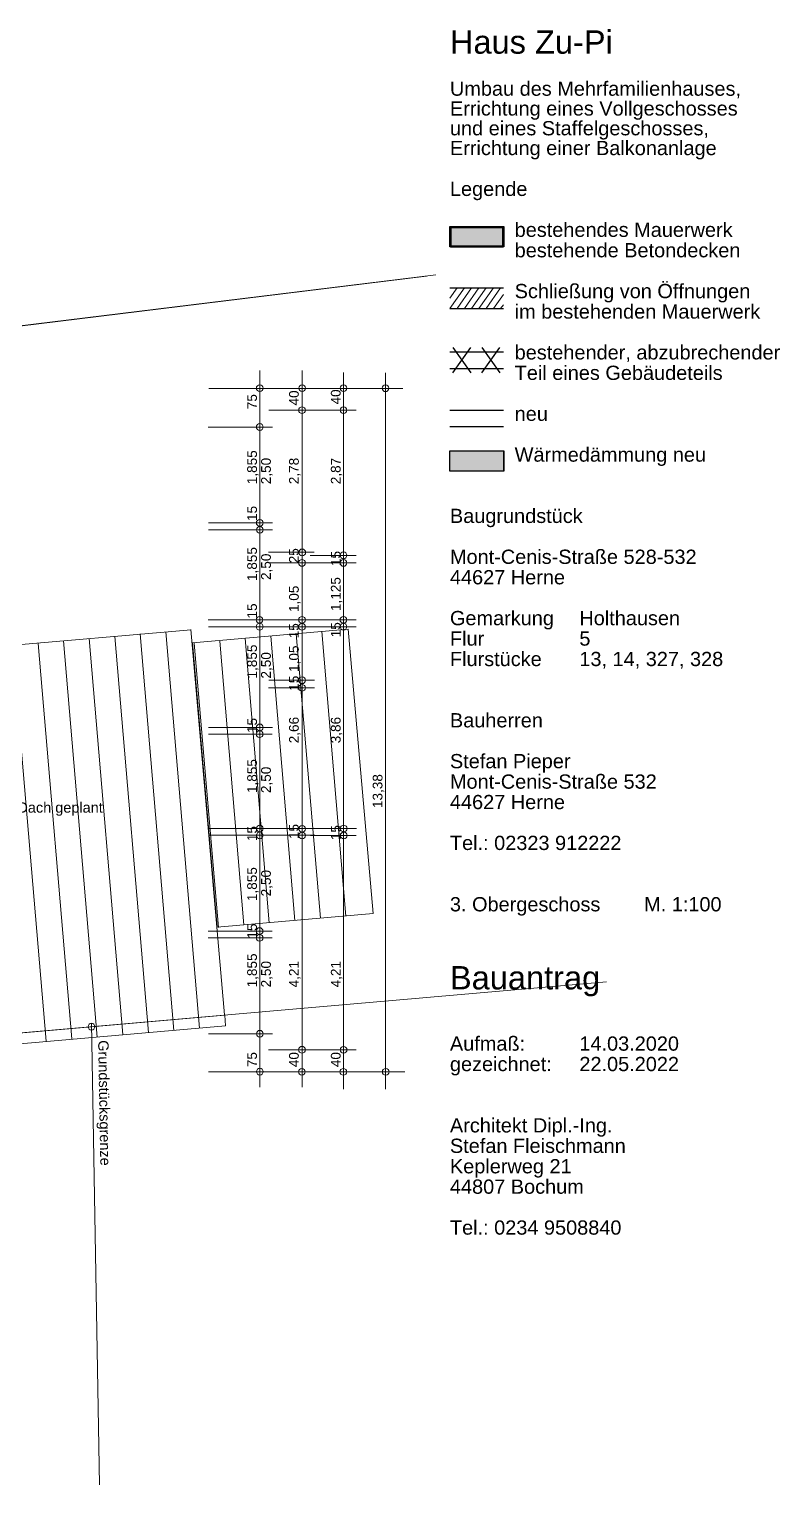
# Model space of a CAD drawing. Header units: millimetres. Extents: x 1501 to 41669, y -35 to 29713.
# Drawn here: x 26954 to 41669, y -14 to 28530 of the extents above; entities that cross this region are included whole.
import ezdxf

# ---------------------------------------------------------------- set-up
doc = ezdxf.new("R2010")
doc.units = ezdxf.units.MM
doc.header["$LTSCALE"] = 50
for name, color, linetype in [('05_Linien_stark', 7, 'Continuous'), ('06_Linien_fein', 3, 'Continuous'), ('07_Bemassung', 6, 'Continuous'), ('10_Text', 7, 'Continuous'), ('12_Plankopf', 140, 'Continuous')]:
    doc.layers.add(name, color=color, linetype=linetype)
doc.styles.add('PLAN', font='arial.ttf')

msp = doc.modelspace()

# ---------------------------------------------------------------- hatches: boundary and pattern name
at = {"layer": '12_Plankopf'}
for points in [[(35203, 24659), (36256, 24659), (36256, 24259), (35203, 24259)], [(35197, 20259), (36259, 20259), (36259, 19859), (35197, 19859)]]:
    msp.add_hatch(color=7, dxfattribs=at).paths.add_polyline_path(points)

# ---------------------------------------------------------------- linework, layer by layer
at = {"layer": '05_Linien_stark', "lineweight": 15}
for p, q in [((32551, 21057), (31652, 21057)), ((33361, 21057), (32461, 21057)), ((33361, 21057), (32461, 21057)), ((33361, 21057), (32461, 21057)), ((33361, 21057), (32461, 21057)), ((31723, 20727), (30464, 20727)), ((31722, 18847), (30468, 18847)), ((31724, 18712), (30470, 18712)), ((32542, 18271), (31643, 18271)), ((32548, 18063), (31648, 18063)), ((32548, 18063), (31648, 18063)), ((33361, 18063), (32461, 18063)), ((33361, 18063), (32461, 18063)), ((33362, 18211), (32463, 18211)), ((31718, 16947), (30464, 16947)), ((32551, 16947), (31652, 16947)), ((33364, 16948), (32464, 16948)), ((31721, 16812), (30467, 16812)), ((32554, 16813), (31655, 16813)), ((33362, 16813), (32462, 16813)), ((33362, 16813), (32462, 16813)), ((32550, 15762), (31651, 15762)), ((32548, 15614), (31649, 15614)), ((32548, 15614), (31649, 15614)), ((31721, 14705), (30467, 14705)), ((31723, 14838), (30469, 14838)), ((31724, 12853), (30469, 12853)), ((31724, 12722), (30470, 12722)), ((31720, 10845), (30466, 10845)), ((31720, 10711), (30466, 10711)), ((28178, 9036), (28336, -14)), ((31725, 8832), (30473, 8832)), ((32547, 8518), (31648, 8518)), ((32547, 8518), (31648, 8518)), ((32547, 8518), (31648, 8518)), ((32547, 8518), (31648, 8518)), ((33366, 8518), (32467, 8518))]:
    msp.add_line(p, q, dxfattribs=at)
msp.add_lwpolyline([(30642, 10921), (30155, 16494), (33209, 16761), (33697, 11188)], close=True, dxfattribs=at)
at = {"layer": '05_Linien_stark', "lineweight": 18}
msp.add_lwpolyline([(30805, 8988), (23264, 8329), (23245, 8537), (30787, 9197)], close=True, dxfattribs=at)
at = {"layer": '06_Linien_fein', "lineweight": 9}
for p, q in [((28792, 8815), (28130, 16578)), ((29293, 8859), (28631, 16623)), ((29792, 8895), (29128, 16670)), ((30296, 8943), (29633, 16713)), ((30125, 16759), (30786, 9203)), ((32165, 11051), (31690, 16625)), ((33164, 11136), (32688, 16716)), ((27290, 8685), (26628, 16443)), ((27791, 8729), (27129, 16484)), ((28289, 8767), (27626, 16535)), ((30663, 10913), (30188, 16489)), ((31164, 10966), (30689, 16530))]:
    msp.add_line(p, q, dxfattribs=at)
at = {"layer": '07_Bemassung', "lineweight": 15}
for p, q in [((4239, 19943), (34927, 23711)), ((4052, 19916), (34741, 23684)), ((31475, 21836), (31475, 7786)), ((32304, 21836), (32304, 7784)), ((33117, 7745), (33117, 21794)), ((33942, 7743), (33942, 21789)), ((34277, 21480), (30474, 21480)), ((32552, 12854), (31652, 12854)), ((33369, 12855), (32470, 12855)), ((32551, 12722), (31652, 12722)), ((33366, 12721), (32467, 12721)), ((33366, 12721), (32467, 12721)), ((16665, 7960), (38271, 9851)), ((34318, 8087), (30470, 8087))]:
    msp.add_line(p, q, dxfattribs=at)
at = {"layer": '07_Bemassung', "lineweight": 9}
for p, q in [((16719, 15580), (30131, 16753)), ((31662, 11007), (31186, 16581)), ((32666, 11095), (32191, 16670))]:
    msp.add_line(p, q, dxfattribs=at)
at = {"layer": '07_Bemassung', "lineweight": 18}
for centre, radius in [((31474, 21489), 65.8), ((32305, 21489), 65.8), ((33115, 21490), 65.8), ((33939, 21488), 65.8), ((32303, 21058), 65.8), ((33115, 21057), 65.8), ((33115, 21057), 65.8), ((31474, 20728), 65.8), ((31474, 18847), 65.8), ((31476, 18712), 65.8), ((32307, 18269), 66.2), ((33115, 18212), 66.2), ((32302, 18063), 65.8), ((33115, 18063), 65.8), ((31469, 16947), 65.8), ((31473, 16813), 65.8), ((32302, 16812), 65.8), ((32303, 16948), 65.8), ((33114, 16948), 66.2), ((33116, 16813), 65.8), ((32303, 15763), 66.2), ((32303, 15614), 65.8), ((31474, 14838), 65.8), ((31472, 14705), 65.8), ((31475, 12854), 65.8), ((32306, 12850), 65.8), ((33119, 12855), 66.2), ((31476, 12722), 65.8), ((32304, 12719), 66.2), ((33121, 12721), 65.8), ((31471, 10845), 65.8), ((31472, 10711), 65.8), ((28178, 8970), 65.8), ((31477, 8832), 65.8), ((32302, 8518), 65.8), ((32302, 8518), 65.8), ((33118, 8517), 65.8), ((31476, 8088), 65.8), ((32300, 8085), 65.8), ((33113, 8086), 65.8), ((33943, 8085), 65.8)]:
    msp.add_circle(centre, radius, dxfattribs=at)
at = {"layer": '12_Plankopf', "lineweight": 15}
for p, q in [((35201, 23052), (35485, 23459)), ((35201, 23252), (35343, 23455)), ((35343, 23049), (35627, 23455)), ((35485, 23049), (35769, 23455)), ((35627, 23049), (35911, 23455)), ((35769, 23049), (36053, 23455)), ((35911, 23049), (36195, 23455)), ((36053, 23049), (36249, 23329)), ((36195, 23049), (36249, 23126))]:
    msp.add_line(p, q, dxfattribs=at)
at = {"layer": '12_Plankopf', "lineweight": 25}
for p, q in [((35201, 23455), (36249, 23455)), ((35201, 23052), (36249, 23052)), ((35828, 21787), (36178, 22287)), ((35828, 22287), (36178, 21787)), ((35201, 22199), (36251, 22199)), ((35201, 21876), (36251, 21876)), ((35201, 21059), (36249, 21059)), ((35201, 20735), (36249, 20735))]:
    msp.add_line(p, q, dxfattribs=at)
at = {"layer": '12_Plankopf', "lineweight": 30}
for p, q in [((35260, 21787), (35610, 22287)), ((35260, 22287), (35610, 21787))]:
    msp.add_line(p, q, dxfattribs=at)
at = {"layer": '12_Plankopf'}
for points in [[(35203, 24659), (36256, 24659), (36256, 24259), (35203, 24259)], [(35197, 20259), (36259, 20259), (36259, 19859), (35197, 19859)]]:
    msp.add_lwpolyline(points, close=True, dxfattribs=at)
at = {"layer": '12_Plankopf', "lineweight": 50}
msp.add_lwpolyline([(35214, 24647), (36245, 24647), (36245, 24270), (35214, 24270)], close=True, dxfattribs=at)
at = {"layer": '12_Plankopf', "lineweight": 18}
msp.add_lwpolyline([(35201, 20254), (36255, 20254), (36255, 19863), (35201, 19863)], close=True, dxfattribs=at)

# ---------------------------------------------------------------- texts
at = {"layer": '07_Bemassung', "style": 'PLAN'}
for s, p in [('40', (32239, 21150)), ('40', (33059, 21170)), ('75', (31419, 21077)), ('1,855', (31419, 19606)), ('2,50', (31692, 19606)), ('2,78', (32239, 19606)), ('2,87', (33059, 19606)), ('15', (31419, 18885)), ('1,855', (31419, 17708)), ('25', (32239, 18056)), ('15', (33059, 18002)), ('2,50', (31692, 17728)), ('1,125', (33059, 17119)), ('1,05', (32239, 17100)), ('15', (31419, 16973)), ('15', (32239, 16585)), ('15', (33059, 16605)), ('1,855', (31419, 15796)), ('2,50', (31692, 15796)), ('15', (31419, 14727)), ('2,66', (32239, 14526)), ('3,86', (33059, 14526)), ('1,855', (31419, 13550)), ('2,50', (31692, 13550)), ('13,38', (33879, 13256)), ('15', (31419, 12608)), ('15', (32239, 12648)), ('15', (33059, 12627)), ('1,855', (31419, 11432)), ('2,50', (31692, 11525)), ('15', (31419, 10696)), ('1,855', (31419, 9740)), ('2,50', (31692, 9740)), ('4,21', (32239, 9740)), ('4,21', (33059, 9740)), ('75', (31419, 8176)), ('40', (32239, 8176)), ('40', (33059, 8176))]:
    msp.add_text(s, height=190.5, rotation=90, dxfattribs=at).set_placement(p)
at = {"layer": '10_Text', "style": 'PLAN'}
for s, height, rotation, p in [('15 1,05', 190.5, 90, (32239, 15556)), ('Grundstücksgrenze', 203.2, 271, (28307, 8703))]:
    msp.add_text(s, height=height, rotation=rotation, dxfattribs=at).set_placement(p)
msp.add_text('begrüntes flach geneigtes Dach geplant', height=203.2, dxfattribs=at).set_placement((23395, 13166))
at = {"layer": '12_Plankopf', "style": 'PLAN'}
for s, height, p in [('Haus Zu-Pi', 457, (35202, 28048)), ('Umbau des Mehrfamilienhauses,', 279.4, (35202, 27223)), ('Errichtung eines Vollgeschosses', 279.4, (35202, 26835)), ('und eines Staffelgeschosses,', 279.4, (35202, 26447)), ('Errichtung einer Balkonanlage', 279.4, (35202, 26059)), ('Legende', 279.3, (35202, 25258)), ('bestehendes Mauerwerk', 279.26, (36471, 24456)), ('bestehende Betondecken', 279.26, (36471, 24055)), ('Schließung von Öffnungen', 279.26, (36471, 23254)), ('im bestehenden Mauerwerk', 279.26, (36471, 22853)), ('bestehender, abzubrechender', 279.26, (36471, 22052)), ('Teil eines Gebäudeteils', 279.26, (36471, 21651)), ('neu', 279.3, (36471, 20849)), ('Wärmedämmung neu', 279.26, (36471, 20048)), ('Baugrundstück', 279.26, (35202, 18846)), ('Mont-Cenis-Straße 528-532', 279.26, (35202, 18044)), ('44627 Herne', 279.26, (35202, 17643)), ('Gemarkung', 279.3, (35202, 16842)), ('Holthausen', 279.3, (37739, 16842)), ('Flur', 279.3, (35202, 16441)), ('5', 279, (37739, 16441)), ('Flurstücke', 279.3, (35202, 16040)), ('13, 14, 327, 328', 279.26, (37739, 16040)), ('Bauherren', 279.3, (35202, 14838)), ('Stefan Pieper', 279.26, (35202, 14037)), ('Mont-Cenis-Straße 532', 279.26, (35202, 13636)), ('44627 Herne', 279.26, (35202, 13235)), ('Tel.: 02323 912222', 279.26, (35202, 12434)), ('3. Obergeschoss', 279.26, (35202, 11231)), ('M. 1:100', 279.3, (39008, 11231)), ('Bauantrag', 457, (35202, 9701)), ('Aufmaß:', 279.3, (35202, 8499)), ('14.03.2020', 279.3, (37739, 8499)), ('gezeichnet:', 279.26, (35202, 8098)), ('22.05.2022', 279.3, (37739, 8098)), ('Architekt Dipl.-Ing.', 279.26, (35202, 6896)), ('Stefan Fleischmann', 279.26, (35202, 6495)), ('Keplerweg 21', 279.26, (35202, 6094)), ('44807 Bochum', 279.26, (35202, 5694)), ('Tel.: 0234 9508840', 279.26, (35202, 4892))]:
    msp.add_text(s, height=height, dxfattribs=at).set_placement(p)

doc.saveas('drawing.dxf')
